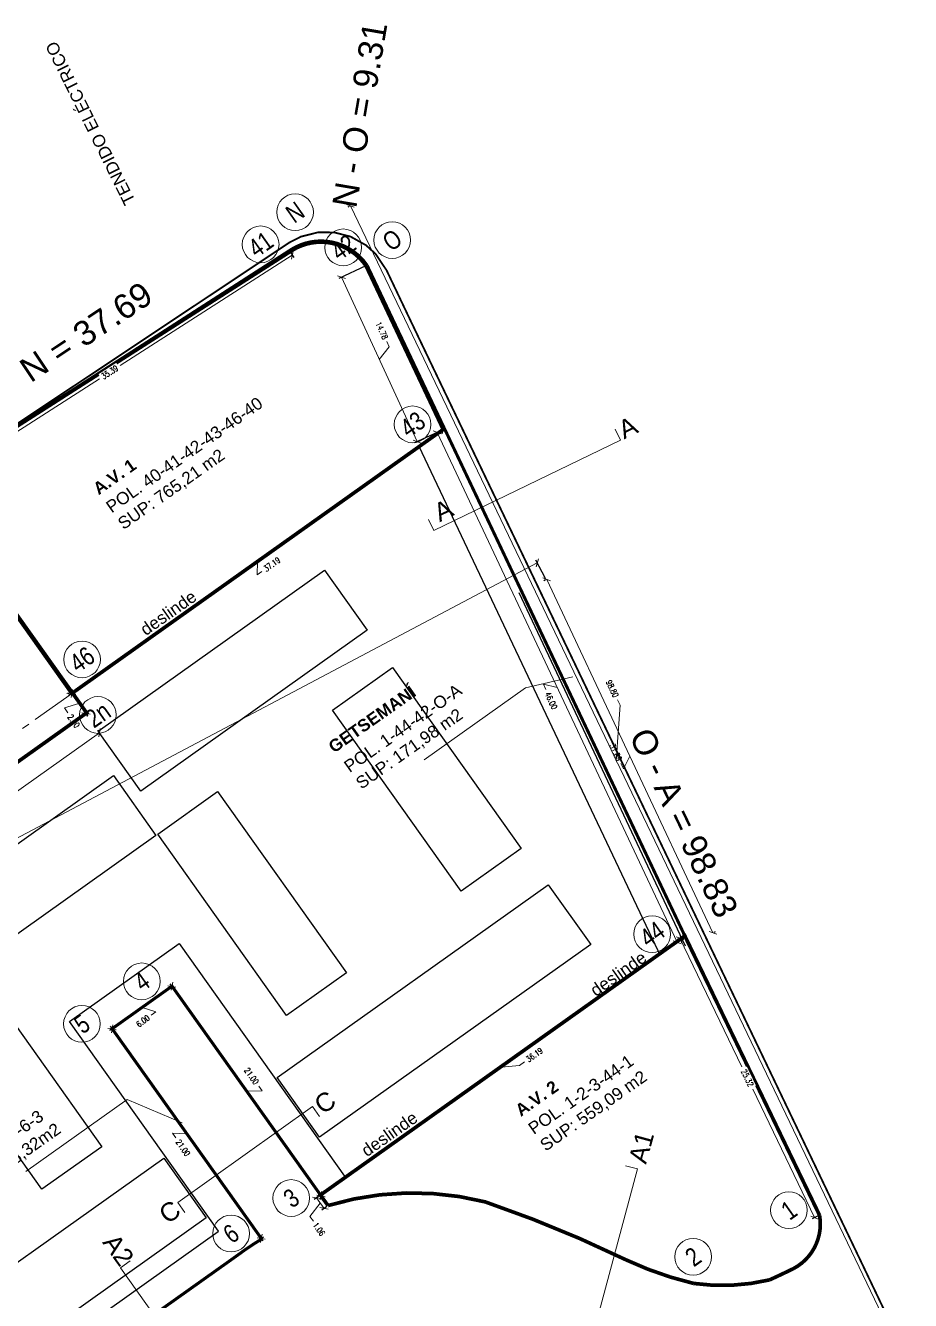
# Model space of a CAD drawing. Header units: metres. Extents: x 12 to 777, y -493 to 333.
# Drawn here: x 402.4 to 474.6, y -67.4 to 36.7 of the extents above; entities that cross this region are included whole.
import ezdxf
from ezdxf.enums import TextEntityAlignment as Align

# ---------------------------------------------------------------- set-up
doc = ezdxf.new("R2010")
doc.units = ezdxf.units.M
doc.header["$LTSCALE"] = 5
doc.header["$MEASUREMENT"] = 0
doc.linetypes.add('CENTER2', pattern=[1.125, 0.75, -0.125, 0.125, -0.125])
doc.linetypes.add('PHANTOM2', pattern=[1.25, 0.625, -0.125, 0.125, -0.125, 0.125, -0.125])
doc.layers.get('0').update_dxf_attribs({"color": 30})
for name, color, linetype, lineweight in [('A-ANNO-DIMS', 3, 'Continuous', 18), ('A-ANNO-TEXT', 3, 'Continuous', 18), ('G-ANNO-SYMB', 3, 'Continuous', 18), ('G-PLAN-OTLN', 7, 'Continuous', 35), ('U-ANNO-PATT', 8, 'Continuous', 18), ('U-ANNO-SYMB', 3, 'Continuous', 18), ('U-PROP-NEW', 1, 'PHANTOM2', 50)]:
    doc.layers.add(name, color=color, linetype=linetype, lineweight=lineweight)
doc.layers.add('U-BLDG', color=7, linetype='Continuous')
doc.layers.add('U-PROP', color=1, linetype='Continuous')
doc.styles.add('E-ARIAL', font='arial.ttf')
doc.styles.add('E-ROMANS', font='romans.shx', dxfattribs={"width": 0.8})
doc.dimstyles.new('E-0200_TICK_24', dxfattribs={"dimscale": 0.001, "dimtxt": 480, "dimasz": 480, "dimexe": 240, "dimexo": 120, "dimgap": 240, "dimtad": 0, "dimzin": 0, "dimdsep": 46, "dimtxsty": 'E-ROMANS', "dimblk": 'OBLIQUE', "dimcen": 240, "dimclrd": 256, "dimclre": 256, "dimclrt": 256, "dimadec": 0, "dimazin": 0, "dimtfac": 1, "dimtmove": 1, "dimatfit": 3, "dimldrblk": 'OPEN90', "dimfxl": 1, "dimtfill": 1, "dimtolj": 1, "dimtzin": 0, "dimlwd": -1, "dimarcsym": 0})

# ---------------------------------------------------------------- blocks, each defined once
blk = doc.blocks.new('_Oblique')
at = {"color": 0, "linetype": 'ByBlock', "lineweight": -2}
blk.add_line((-0.5, -0.5), (0.5, 0.5), dxfattribs=at)
blk = doc.blocks.new('*D308')
at = {"layer": 'A-ANNO-DIMS', "lineweight": -2, "ltscale": 5, "transparency": 16777216}
for p, q in [((414.27, -41.67), (414.2, -41.57)), ((409.39, -45.14), (409.32, -45.04))]:
    blk.add_line(p, q, dxfattribs=at)
at = {"layer": 'A-ANNO-DIMS', "ltscale": 5, "transparency": 16777216}
for p, q in [((409.46, -45.24), (414.34, -41.76)), ((411.9, -43.5), (413.03, -43.86)), ((413.03, -43.86), (412.63, -44.14))]:
    blk.add_line(p, q, dxfattribs=at)
at = {"layer": 'A-ANNO-DIMS', "ltscale": 5, "transparency": 16777216, "xscale": 0.48, "yscale": 0.48, "zscale": 0.48}
for p, rotation in [((414.34, -41.76), 35.42176943664437), ((409.46, -45.24), 215.4217694366444)]:
    blk.add_blockref('_Oblique', p, dxfattribs=dict(at, rotation=rotation))
at = {"layer": 'A-ANNO-DIMS', "ltscale": 5, "transparency": 16777216, "insert": (411.97, -44.61), "char_height": 0.48, "attachment_point": 5, "rotation": 35.4218, "style": 'E-ROMANS', "bg_fill": 3, "box_fill_scale": 1.25, "bg_fill_color": 256, "bg_fill_true_color": 13158600, "bg_fill_transparency": 0}
blk.add_mtext('\\A1;6.00', dxfattribs=at)
blk = doc.blocks.new('_Open90')
at = {"color": 0, "linetype": 'ByBlock', "lineweight": -2}
for p, q in [((0, 0), (-1, 0)), ((-0.5, 0.5), (0, 0)), ((0, 0), (-0.5, -0.5))]:
    blk.add_line(p, q, dxfattribs=at)
blk = doc.blocks.new('*D312')
at = {"layer": 'A-ANNO-DIMS', "transparency": 16777216}
for p, q in [((391.85, -32.86), (408.43, -21.07)), ((399.25, -25.93), (398.86, -26.21)), ((400.14, -26.97), (399.25, -25.93))]:
    blk.add_line(p, q, dxfattribs=at)
at = {"layer": 'A-ANNO-DIMS', "lineweight": -2, "transparency": 16777216}
for p, q in [((408.37, -20.97), (408.3, -20.87)), ((391.92, -32.96), (391.99, -33.06))]:
    blk.add_line(p, q, dxfattribs=at)
at = {"layer": 'A-ANNO-DIMS', "transparency": 16777216, "xscale": 0.48, "yscale": 0.48, "zscale": 0.48}
for p, rotation in [((408.43, -21.07), 35.42176943664437), ((391.85, -32.86), 215.4217694366444)]:
    blk.add_blockref('_Oblique', p, dxfattribs=dict(at, rotation=rotation))
at = {"layer": 'A-ANNO-DIMS', "transparency": 16777216, "insert": (398.04, -26.79), "char_height": 0.48, "attachment_point": 5, "rotation": 35.4218, "style": 'E-ROMANS', "bg_fill": 3, "box_fill_scale": 1.25, "bg_fill_color": 256, "bg_fill_true_color": 13158600, "bg_fill_transparency": 0}
blk.add_mtext('\\A1;20.35', dxfattribs=at)
blk = doc.blocks.new('*D313')
at = {"layer": 'A-ANNO-DIMS', "ltscale": 5, "transparency": 16777216}
for p, q in [((406.16, -17.87), (436.46, 3.68)), ((421.31, -7.09), (421.29, -8.18)), ((421.29, -8.18), (421.68, -7.9))]:
    blk.add_line(p, q, dxfattribs=at)
at = {"layer": 'A-ANNO-DIMS', "lineweight": -2, "ltscale": 5, "transparency": 16777216}
for p, q in [((436.4, 3.78), (436.32, 3.88)), ((405.51, -16.95), (406.3, -18.07))]:
    blk.add_line(p, q, dxfattribs=at)
at = {"layer": 'A-ANNO-DIMS', "ltscale": 5, "transparency": 16777216, "xscale": 0.48, "yscale": 0.48, "zscale": 0.48}
for p, rotation in [((436.46, 3.68), 35.42176943664437), ((406.16, -17.87), 215.4217694366444)]:
    blk.add_blockref('_Oblique', p, dxfattribs=dict(at, rotation=rotation))
at = {"layer": 'A-ANNO-DIMS', "ltscale": 5, "transparency": 16777216, "insert": (422.5, -7.32), "char_height": 0.48, "attachment_point": 5, "rotation": 35.4218, "style": 'E-ROMANS', "bg_fill": 3, "box_fill_scale": 1.25, "bg_fill_color": 256, "bg_fill_true_color": 13158600, "bg_fill_transparency": 0}
blk.add_mtext('\\A1;37.19', dxfattribs=at)
blk = doc.blocks.new('*D328')
at = {"layer": 'A-ANNO-DIMS', "lineweight": -2, "transparency": 16777216}
for p, q in [((409.35, -45.32), (409.25, -45.39)), ((421.71, -62.3), (421.81, -62.23))]:
    blk.add_line(p, q, dxfattribs=at)
at = {"layer": 'A-ANNO-DIMS', "transparency": 16777216}
for p, q in [((409.45, -45.26), (421.62, -62.36)), ((415.53, -53.81), (414.37, -53.75)), ((414.37, -53.75), (414.65, -54.14))]:
    blk.add_line(p, q, dxfattribs=at)
at = {"layer": 'A-ANNO-DIMS', "transparency": 16777216, "xscale": 0.48, "yscale": 0.48, "zscale": 0.48}
for p, rotation in [((409.45, -45.26), 125.4251015630024), ((421.62, -62.36), 305.4251015630024)]:
    blk.add_blockref('_Oblique', p, dxfattribs=dict(at, rotation=rotation))
at = {"layer": 'A-ANNO-DIMS', "transparency": 16777216, "insert": (415.24, -54.96), "char_height": 0.48, "attachment_point": 5, "rotation": 305.4251, "style": 'E-ROMANS', "bg_fill": 3, "box_fill_scale": 1.25, "bg_fill_color": 256, "bg_fill_true_color": 13158600, "bg_fill_transparency": 0}
blk.add_mtext('\\A1;21.00', dxfattribs=at)
blk = doc.blocks.new('*D330')
at = {"layer": 'A-ANNO-DIMS', "lineweight": -2, "transparency": 16777216}
for p, q in [((414.24, -41.85), (414.14, -41.92)), ((426.6, -58.82), (426.7, -58.75))]:
    blk.add_line(p, q, dxfattribs=at)
at = {"layer": 'A-ANNO-DIMS', "transparency": 16777216}
for p, q in [((414.33, -41.78), (426.5, -58.89)), ((421.69, -50.31), (421.42, -49.92)), ((420.42, -50.34), (421.69, -50.31))]:
    blk.add_line(p, q, dxfattribs=at)
at = {"layer": 'A-ANNO-DIMS', "transparency": 16777216, "xscale": 0.48, "yscale": 0.48, "zscale": 0.48}
for p, rotation in [((414.33, -41.78), 125.4251015630024), ((426.5, -58.89), 305.4251015630024)]:
    blk.add_blockref('_Oblique', p, dxfattribs=dict(at, rotation=rotation))
at = {"layer": 'A-ANNO-DIMS', "transparency": 16777216, "insert": (420.83, -49.1), "char_height": 0.48, "attachment_point": 5, "rotation": 305.4251, "style": 'E-ROMANS', "bg_fill": 3, "box_fill_scale": 1.25, "bg_fill_color": 256, "bg_fill_true_color": 13158600, "bg_fill_transparency": 0}
blk.add_mtext('\\A1;21.00', dxfattribs=at)
blk = doc.blocks.new('*D331')
at = {"layer": 'A-ANNO-DIMS', "transparency": 16777216}
for p, q in [((406.74, -18.68), (405.56, -19.05)), ((406.16, -17.87), (407.32, -19.5)), ((405.56, -19.05), (405.84, -19.44))]:
    blk.add_line(p, q, dxfattribs=at)
at = {"layer": 'A-ANNO-DIMS', "lineweight": -2, "transparency": 16777216}
for p, q in [((406.11, -17.91), (405.96, -18.01)), ((407.22, -19.57), (407.12, -19.64))]:
    blk.add_line(p, q, dxfattribs=at)
at = {"layer": 'A-ANNO-DIMS', "transparency": 16777216, "xscale": 0.48, "yscale": 0.48, "zscale": 0.48, "rotation": 125.4251015630024}
blk.add_blockref('_Oblique', (406.16, -17.87), dxfattribs=at)
at = {"layer": 'A-ANNO-DIMS', "transparency": 16777216, "insert": (406.32, -20.12), "char_height": 0.48, "attachment_point": 5, "rotation": 305.4251, "style": 'E-ROMANS', "bg_fill": 3, "box_fill_scale": 1.25, "bg_fill_color": 256, "bg_fill_true_color": 13158600, "bg_fill_transparency": 0}
blk.add_mtext('\\A1;2.00', dxfattribs=at)
at = {"layer": 'A-ANNO-DIMS', "transparency": 16777216, "xscale": 0.48, "yscale": 0.48, "zscale": 0.48, "rotation": 305.4251015630024}
blk.add_blockref('_Oblique', (407.32, -19.5), dxfattribs=at)
blk = doc.blocks.new('*D341')
at = {"layer": 'A-ANNO-DIMS', "lineweight": -2, "transparency": 16777216}
for p, q in [((430.16, 17.04), (427.95, 16.02)), ((436.34, 3.61), (434.13, 2.6))]:
    blk.add_line(p, q, dxfattribs=at)
at = {"layer": 'A-ANNO-DIMS', "transparency": 16777216}
for p, q in [((428.17, 16.12), (434.35, 2.7)), ((431.26, 9.41), (432.07, 10.43)), ((432.07, 10.43), (431.87, 10.87))]:
    blk.add_line(p, q, dxfattribs=at)
at = {"layer": 'A-ANNO-DIMS', "transparency": 16777216, "xscale": 0.48, "yscale": 0.48, "zscale": 0.48}
for p, rotation in [((428.17, 16.12), 114.7313860613229), ((434.35, 2.7), 294.7313860613229)]:
    blk.add_blockref('_Oblique', p, dxfattribs=dict(at, rotation=rotation))
at = {"layer": 'A-ANNO-DIMS', "transparency": 16777216, "insert": (431.46, 11.76), "char_height": 0.48, "attachment_point": 5, "rotation": 294.7314, "style": 'E-ROMANS', "bg_fill": 3, "box_fill_scale": 1.25, "bg_fill_color": 256, "bg_fill_true_color": 13158600, "bg_fill_transparency": 0}
blk.add_mtext('\\A1;14.78', dxfattribs=at)
blk = doc.blocks.new('*D342')
at = {"layer": 'A-ANNO-DIMS', "lineweight": -2, "transparency": 16777216}
for p, q in [((444.81, -8.6), (444.7, -8.66)), ((458.6, -37.36), (458.71, -37.31))]:
    blk.add_line(p, q, dxfattribs=at)
at = {"layer": 'A-ANNO-DIMS', "transparency": 16777216}
for p, q in [((444.92, -8.55), (458.49, -37.41)), ((451.18, -24.02), (450.98, -23.59)), ((451.7, -22.98), (451.18, -24.02))]:
    blk.add_line(p, q, dxfattribs=at)
at = {"layer": 'A-ANNO-DIMS', "transparency": 16777216, "xscale": 0.48, "yscale": 0.48, "zscale": 0.48}
for p, rotation in [((444.92, -8.55), 115.1846288804742), ((458.49, -37.41), 295.1846288804742)]:
    blk.add_blockref('_Oblique', p, dxfattribs=dict(at, rotation=rotation))
at = {"layer": 'A-ANNO-DIMS', "transparency": 16777216, "insert": (450.56, -22.68), "char_height": 0.48, "attachment_point": 5, "rotation": 295.1846, "style": 'E-ROMANS', "bg_fill": 3, "box_fill_scale": 1.25, "bg_fill_color": 256, "bg_fill_true_color": 13158600, "bg_fill_transparency": 0}
blk.add_mtext('\\A1;31.89', dxfattribs=at)
blk = doc.blocks.new('*D349')
at = {"layer": 'A-ANNO-DIMS', "lineweight": -2, "transparency": 16777216}
for p, q in [((409.52, -45.33), (421.76, -62.54)), ((395.2, -81.28), (395.27, -81.38))]:
    blk.add_line(p, q, dxfattribs=at)
at = {"layer": 'A-ANNO-DIMS', "transparency": 16777216}
for p, q in [((395.13, -81.19), (421.63, -62.35)), ((408.38, -71.77), (408.83, -70.21)), ((408.83, -70.21), (409.22, -69.93))]:
    blk.add_line(p, q, dxfattribs=at)
at = {"layer": 'A-ANNO-DIMS', "transparency": 16777216, "xscale": 0.48, "yscale": 0.48, "zscale": 0.48}
for p, rotation in [((421.63, -62.35), 35.42510156300243), ((395.13, -81.19), 215.4251015630024)]:
    blk.add_blockref('_Oblique', p, dxfattribs=dict(at, rotation=rotation))
at = {"layer": 'A-ANNO-DIMS', "transparency": 16777216, "insert": (409.99, -69.38), "char_height": 0.48, "attachment_point": 5, "rotation": 35.4251, "style": 'E-ROMANS', "bg_fill": 3, "box_fill_scale": 1.25, "bg_fill_color": 256, "bg_fill_true_color": 13158600, "bg_fill_transparency": 0}
blk.add_mtext('\\A1;32.51', dxfattribs=at)
blk = doc.blocks.new('*D350')
at = {"layer": 'A-ANNO-DIMS', "transparency": 16777216}
for p, q in [((426.49, -58.87), (455.98, -37.89)), ((441.23, -48.38), (442.71, -48.23)), ((442.71, -48.23), (443.1, -47.95))]:
    blk.add_line(p, q, dxfattribs=at)
at = {"layer": 'A-ANNO-DIMS', "lineweight": -2, "transparency": 16777216}
for p, q in [((455.96, -37.87), (455.84, -37.7)), ((427.02, -59.62), (426.35, -58.67))]:
    blk.add_line(p, q, dxfattribs=at)
at = {"layer": 'A-ANNO-DIMS', "transparency": 16777216, "xscale": 0.48, "yscale": 0.48, "zscale": 0.48}
for p, rotation in [((455.98, -37.89), 35.42510156300243), ((426.49, -58.87), 215.4251015630024)]:
    blk.add_blockref('_Oblique', p, dxfattribs=dict(at, rotation=rotation))
at = {"layer": 'A-ANNO-DIMS', "transparency": 16777216, "insert": (443.92, -47.37), "char_height": 0.48, "attachment_point": 5, "rotation": 35.4251, "style": 'E-ROMANS', "bg_fill": 3, "box_fill_scale": 1.25, "bg_fill_color": 256, "bg_fill_true_color": 13158600, "bg_fill_transparency": 0}
blk.add_mtext('\\A1;36.19', dxfattribs=at)
blk = doc.blocks.new('*D362')
at = {"layer": 'A-ANNO-DIMS', "lineweight": -2, "transparency": 16777216}
for p, q in [((428.79, 21.9), (428.68, 21.84)), ((472.18, -68.67), (472.07, -68.73))]:
    blk.add_line(p, q, dxfattribs=at)
at = {"layer": 'A-ANNO-DIMS', "transparency": 16777216}
for p, q in [((472.29, -68.62), (428.9, 21.95)), ((450.92, -18.83), (450.71, -18.39)), ((450.59, -23.34), (450.92, -18.83))]:
    blk.add_line(p, q, dxfattribs=at)
at = {"layer": 'A-ANNO-DIMS', "transparency": 16777216, "xscale": 0.48, "yscale": 0.48, "zscale": 0.48}
for p, rotation in [((428.9, 21.95), 115.5980185461055), ((472.29, -68.62), 295.5980185461054)]:
    blk.add_blockref('_Oblique', p, dxfattribs=dict(at, rotation=rotation))
at = {"layer": 'A-ANNO-DIMS', "transparency": 16777216, "insert": (450.27, -17.48), "char_height": 0.48, "attachment_point": 5, "rotation": 295.598, "style": 'E-ROMANS', "bg_fill": 3, "box_fill_scale": 1.25, "bg_fill_color": 256, "bg_fill_true_color": 13158600, "bg_fill_transparency": 0}
blk.add_mtext('\\A1;98.80', dxfattribs=at)
blk = doc.blocks.new('*D364')
at = {"layer": 'A-ANNO-DIMS', "transparency": 16777216}
blk.add_line((273.88, -97.37), (444.15, -7.2), dxfattribs=at)
at = {"layer": 'A-ANNO-DIMS', "lineweight": -2, "transparency": 16777216}
for p, q in [((444.82, -8.47), (444.04, -6.99)), ((274.55, -98.64), (273.77, -97.16))]:
    blk.add_line(p, q, dxfattribs=at)
at = {"layer": 'A-ANNO-DIMS', "transparency": 16777216, "xscale": 0.48, "yscale": 0.48, "zscale": 0.48}
for p, rotation in [((444.15, -7.2), 27.90453523370848), ((273.88, -97.37), 207.9045352337085)]:
    blk.add_blockref('_Oblique', p, dxfattribs=dict(at, rotation=rotation))
at = {"layer": 'A-ANNO-DIMS', "transparency": 16777216, "insert": (359.06, -52.9), "char_height": 0.48, "attachment_point": 5, "rotation": 27.9045, "style": 'E-ROMANS', "bg_fill": 3, "box_fill_scale": 1.25, "bg_fill_color": 256, "bg_fill_true_color": 13158600, "bg_fill_transparency": 0}
blk.add_mtext('\\A1;192.67', dxfattribs=at)
blk = doc.blocks.new('*D370')
at = {"layer": 'A-ANNO-DIMS', "lineweight": -2, "transparency": 16777216}
for p, q in [((394.06, -0.94), (393.82, -1.11)), ((406.12, -17.9), (405.89, -18.07))]:
    blk.add_line(p, q, dxfattribs=at)
at = {"layer": 'A-ANNO-DIMS', "transparency": 16777216}
for p, q in [((394.02, -0.97), (406.08, -17.93)), ((400.05, -9.45), (401.52, -9.19)), ((401.52, -9.19), (401.24, -8.8))]:
    blk.add_line(p, q, dxfattribs=at)
at = {"layer": 'A-ANNO-DIMS', "transparency": 16777216, "xscale": 0.48, "yscale": 0.48, "zscale": 0.48}
for p, rotation in [((394.02, -0.97), 125.4251015630024), ((406.08, -17.93), 305.4251015630024)]:
    blk.add_blockref('_Oblique', p, dxfattribs=dict(at, rotation=rotation))
at = {"layer": 'A-ANNO-DIMS', "transparency": 16777216, "insert": (400.69, -8.02), "char_height": 0.48, "attachment_point": 5, "rotation": 305.4251, "style": 'E-ROMANS', "bg_fill": 3, "box_fill_scale": 1.25, "bg_fill_color": 256, "bg_fill_true_color": 13158600, "bg_fill_transparency": 0}
blk.add_mtext('\\A1;20.81', dxfattribs=at)
blk = doc.blocks.new('*D371')
at = {"layer": 'A-ANNO-DIMS', "lineweight": -2, "transparency": 16777216}
for p, q in [((436.34, 3.61), (435.77, 3.34)), ((455.92, -38.02), (455.35, -38.28))]:
    blk.add_line(p, q, dxfattribs=at)
at = {"layer": 'A-ANNO-DIMS', "transparency": 16777216}
for p, q in [((435.98, 3.45), (455.57, -38.18)), ((445.78, -17.37), (444.65, -17.1)), ((444.65, -17.1), (444.85, -17.54))]:
    blk.add_line(p, q, dxfattribs=at)
at = {"layer": 'A-ANNO-DIMS', "transparency": 16777216, "xscale": 0.48, "yscale": 0.48, "zscale": 0.48}
for p, rotation in [((435.98, 3.45), 115.1914943603321), ((455.57, -38.18), 295.1914943603321)]:
    blk.add_blockref('_Oblique', p, dxfattribs=dict(at, rotation=rotation))
at = {"layer": 'A-ANNO-DIMS', "transparency": 16777216, "insert": (445.28, -18.45), "char_height": 0.48, "attachment_point": 5, "rotation": 295.1915, "style": 'E-ROMANS', "bg_fill": 3, "box_fill_scale": 1.25, "bg_fill_color": 256, "bg_fill_true_color": 13158600, "bg_fill_transparency": 0}
blk.add_mtext('\\A1;46.00', dxfattribs=at)
blk = doc.blocks.new('*D390')
at = {"layer": 'A-ANNO-DIMS', "transparency": 16777216}
for p, q in [((424.16, 17.92), (410.11, 8.9)), ((394.37, -1.19), (408.42, 7.82))]:
    blk.add_line(p, q, dxfattribs=at)
at = {"layer": 'A-ANNO-DIMS', "lineweight": -2, "transparency": 16777216}
for p, q in [((424.04, 18.1), (424.29, 17.72)), ((394.26, -1.01), (394.5, -1.4))]:
    blk.add_line(p, q, dxfattribs=at)
at = {"layer": 'A-ANNO-DIMS', "transparency": 16777216, "xscale": 0.48, "yscale": 0.48, "zscale": 0.48}
for p, rotation in [((424.16, 17.92), 32.69125695678723), ((394.37, -1.19), 212.6912569567872)]:
    blk.add_blockref('_Oblique', p, dxfattribs=dict(at, rotation=rotation))
at = {"layer": 'A-ANNO-DIMS', "transparency": 16777216, "insert": (409.26, 8.36), "char_height": 0.48, "attachment_point": 5, "rotation": 32.6913, "style": 'E-ROMANS', "bg_fill": 3, "box_fill_scale": 1.25, "bg_fill_color": 256, "bg_fill_true_color": 13158600, "bg_fill_transparency": 0}
blk.add_mtext('\\A1;35.39', dxfattribs=at)
blk = doc.blocks.new('*D551')
at = {"layer": 'A-ANNO-DIMS', "lineweight": -2, "transparency": 16777216}
for p, q in [((456.09, -37.71), (455.58, -37.96)), ((467.08, -60.52), (466.58, -60.76))]:
    blk.add_line(p, q, dxfattribs=at)
at = {"layer": 'A-ANNO-DIMS', "transparency": 16777216}
for p, q in [((455.8, -37.85), (460.86, -48.35)), ((466.79, -60.66), (461.74, -50.16))]:
    blk.add_line(p, q, dxfattribs=at)
at = {"layer": 'A-ANNO-DIMS', "transparency": 16777216, "xscale": 0.48, "yscale": 0.48, "zscale": 0.48}
for p, rotation in [((455.8, -37.85), 115.7381400640931), ((466.79, -60.66), 295.738140064093)]:
    blk.add_blockref('_Oblique', p, dxfattribs=dict(at, rotation=rotation))
at = {"layer": 'A-ANNO-DIMS', "transparency": 16777216, "insert": (461.3, -49.26), "char_height": 0.48, "attachment_point": 5, "rotation": 295.7381, "style": 'E-ROMANS', "bg_fill": 3, "box_fill_scale": 1.25, "bg_fill_color": 256, "bg_fill_true_color": 13158600, "bg_fill_transparency": 0}
blk.add_mtext('\\A1;25.32', dxfattribs=at)
blk = doc.blocks.new('*D558')
at = {"layer": 'A-ANNO-DIMS', "lineweight": -2}
for p, q in [((426.36, -58.88), (425.94, -59.18)), ((426.98, -59.74), (426.56, -60.04))]:
    blk.add_line(p, q, dxfattribs=at)
at = {"layer": 'A-ANNO-DIMS'}
for p, q in [((426.14, -59.04), (426.75, -59.9)), ((426.44, -59.47), (425.6, -60.56)), ((425.6, -60.56), (425.88, -60.95))]:
    blk.add_line(p, q, dxfattribs=at)
at = {"layer": 'A-ANNO-DIMS', "xscale": 0.48, "yscale": 0.48, "zscale": 0.48}
for p, rotation in [((426.14, -59.04), 125.4070959424892), ((426.75, -59.9), 305.4070959424892)]:
    blk.add_blockref('_Oblique', p, dxfattribs=dict(at, rotation=rotation))
at = {"layer": 'A-ANNO-DIMS', "insert": (426.34, -61.6), "char_height": 0.48, "attachment_point": 5, "rotation": 305.4071, "style": 'E-ROMANS', "bg_fill": 3, "box_fill_scale": 1.25, "bg_fill_color": 256, "bg_fill_true_color": 13158600, "bg_fill_transparency": 0}
blk.add_mtext('\\A1;1.06', dxfattribs=at)

msp = doc.modelspace()

# ---------------------------------------------------------------- linework, layer by layer
at = {"layer": 'G-ANNO-SYMB'}
for centre in [(424.384, 21.423), (421.575, 18.802)]:
    msp.add_circle(centre, 1.5, dxfattribs=at)
at = {"layer": 'U-ANNO-SYMB', "color": 3}
msp.add_lwpolyline([(434.908, -23.278), (443.186, -17.393), (447.065, -16.5)], dxfattribs=at)

# ---------------------------------------------------------------- texts
at = {"layer": 'A-ANNO-TEXT', "style": 'E-ARIAL', "width": 0.8}
for s, p in [('N', (424.384, 21.423)), ('41', (421.575, 18.802))]:
    msp.add_text(s, height=1.5, rotation=35.16161, dxfattribs=at).set_placement(p, align=Align.MIDDLE_CENTER)
at = {"layer": 'A-ANNO-TEXT', "style": 'E-ARIAL'}
for s, insert, char_height, attachment_point, rotation in [('TENDIDO ELÉCTRICO', (410.49, 21.891), 1, 1, 116.38418), ('POL. 40-41-42-43-46-40\\PSUP: 765,21 m2', (408.836, -2.356), 1, 1, 35.16161), ('A', (451.241, 2.87), 1.5, 7, 26.17504), ('{\\fArial|b1|i0|c0|p34;A.V. 1}', (407.779, -0.876), 1, 1, 35.16161), ('{\\fArial|b1|i0|c0|p34;GETSEMANÍ}', (426.986, -21.955), 1, 1, 35.16161)]:
    msp.add_mtext(s, dxfattribs=dict(at, insert=insert, char_height=char_height, attachment_point=attachment_point, rotation=rotation))
at = {"layer": 'A-ANNO-TEXT', "insert": (397.688, 6.458), "char_height": 2, "width": 21.62645, "attachment_point": 1, "rotation": 33.60318, "style": 'E-ARIAL'}
msp.add_mtext('{\\fArial|b0|i0|c0|p34;M - N = 37.69}', dxfattribs=at)

# ---------------------------------------------------------------- dimensions: what is measured, and where the dimension line sits
at = {"layer": 'A-ANNO-DIMS', "color": 3}
dim = msp.add_linear_dim(base=(408.435, -21.069), p1=(391.85, -32.86), p2=(408.435, -21.069), angle=35.42177, dimstyle='E-0200_TICK_24', dxfattribs=at)
dim.commit()
dim.dimension.update_dxf_attribs({"geometry": '*D312', "text_midpoint": (398.665, -26.344), "dimtype": 160})
at = {"layer": 'A-ANNO-DIMS', "ltscale": 5}
dim = msp.add_linear_dim(base=(414.343, -41.765), p1=(409.458, -45.24), p2=(414.344, -41.766), angle=35.42177, dimstyle='E-0200_TICK_24', dxfattribs=at)
dim.commit()
dim.dimension.update_dxf_attribs({"geometry": '*D308', "text_midpoint": (412.439, -44.276), "dimtype": 160})

# ---------------------------------------------------------------- next in the draw order: dimensions: what is measured, and where the dimension line sits
dim = msp.add_linear_dim(base=(436.464, 3.683), p1=(405.436, -16.851), p2=(436.468, 3.677), angle=35.42177, dimstyle='E-0200_TICK_24', dxfattribs=at)
dim.commit()
dim.dimension.update_dxf_attribs({"geometry": '*D313', "text_midpoint": (421.879, -7.759), "dimtype": 160})
at = {"layer": 'A-ANNO-DIMS', "color": 3}
for base, p1, p2, angle, picture, middle in [((458.488, -37.411), (444.918, -8.553), (458.488, -37.411), 115.18463, '*D342', (450.879, -23.37)), ((421.617, -62.365), (409.451, -45.253), (421.617, -62.365), 125.4251, '*D328', (414.79, -54.338))]:
    dim = msp.add_linear_dim(base=base, p1=p1, p2=p2, angle=angle, dimstyle='E-0200_TICK_24', dxfattribs=at)
    dim.commit()
    dim.dimension.update_dxf_attribs({"geometry": picture, "text_midpoint": middle, "dimtype": 160})

# ---------------------------------------------------------------- next in the draw order: texts
at = {"layer": 'A-ANNO-TEXT', "insert": (436.186, -3.895), "char_height": 1.5, "attachment_point": 7, "rotation": 26.17504, "style": 'E-ARIAL'}
msp.add_mtext('A', dxfattribs=at)
at = {"layer": 'A-ANNO-TEXT', "color": 1, "insert": (428.261, -23.546), "char_height": 1, "attachment_point": 1, "rotation": 35.16161, "style": 'E-ARIAL'}
msp.add_mtext('{\\C3;POL. 1-44-42-O-A}\\P{\\C3;SUP: 171,98 m2}', dxfattribs=at)

# ---------------------------------------------------------------- next in the draw order: dimensions: what is measured, and where the dimension line sits
at = {"layer": 'A-ANNO-DIMS', "color": 3}
for base, p1, p2, angle, picture, middle, dimtype in [((434.353, 2.698), (430.266, 17.087), (436.449, 3.664), 294.73139, '*D341', (431.77, 11.089), 161), ((407.318, -19.499), (406.208, -17.837), (407.318, -19.499), 125.4251, '*D331', (405.982, -19.638), 160), ((426.503, -58.89), (414.337, -41.779), (426.503, -58.891), 125.4251, '*D330', (421.276, -49.726), 160)]:
    dim = msp.add_linear_dim(base=base, p1=p1, p2=p2, angle=angle, dimstyle='E-0200_TICK_24', dxfattribs=at)
    dim.commit()
    dim.dimension.update_dxf_attribs({"geometry": picture, "text_midpoint": middle, "dimtype": dimtype})

# ---------------------------------------------------------------- next in the draw order: linework, layer by layer
at = {"layer": 'U-ANNO-SYMB', "ltscale": 5}
msp.add_lwpolyline([(435.262, -3.666), (435.697, -4.566), (450.95, 2.818), (450.514, 3.718)], dxfattribs=at)

# ---------------------------------------------------------------- next in the draw order: dimensions: what is measured, and where the dimension line sits
at = {"layer": 'A-ANNO-DIMS', "color": 3}
for base, p1, p2, picture, middle in [((455.979, -37.893), (427.093, -59.722), (456.03, -37.964), '*D350', (443.3, -47.813)), ((421.625, -62.345), (395.13, -81.183), (409.451, -45.23), '*D349', (409.413, -69.791))]:
    dim = msp.add_linear_dim(base=base, p1=p1, p2=p2, angle=35.4251, dimstyle='E-0200_TICK_24', dxfattribs=at)
    dim.commit()
    dim.dimension.update_dxf_attribs({"geometry": picture, "text_midpoint": middle, "dimtype": 160})

# ---------------------------------------------------------------- next in the draw order: linework, layer by layer
at = {"layer": 'U-ANNO-SYMB', "color": 3}
msp.add_lwpolyline([(402.413, -56.898), (410.691, -51.012), (415.182, -52.906)], dxfattribs=at)
at = {"layer": 'U-ANNO-SYMB', "ltscale": 5}
for points in [[(415.385, -60.228), (414.806, -59.413), (425.806, -51.587), (426.386, -52.402)], [(410.939, -64.182), (410.124, -64.762), (421.811, -81.189), (422.625, -80.609)]]:
    msp.add_lwpolyline(points, dxfattribs=at)

# ---------------------------------------------------------------- next in the draw order: texts
at = {"layer": 'A-ANNO-TEXT', "style": 'E-ARIAL'}
for s, insert, char_height, attachment_point, rotation in [('POL. 1-2-3-44-1\\PSUP: 559,09 m2', (443.294, -53.103), 1, 1, 35.16161), ('{\\fArial|b1|i0|c0|p34;A.V. 2}', (442.237, -51.623), 1, 1, 35.16161), ('C', (426.664, -52.302), 1.5, 7, 35.77411), ('POL. 3-4-5-6-3\\PSUP: 128,32m2', (395.766, -57.166), 1, 1, 35.16161), ('C', (413.988, -61.252), 1.5, 7, 35.77411), ('A2', (408.618, -62.688), 1.5, 7, 305.77411)]:
    msp.add_mtext(s, dxfattribs=dict(at, insert=insert, char_height=char_height, attachment_point=attachment_point, rotation=rotation))

# ---------------------------------------------------------------- next in the draw order: dimensions: what is measured, and where the dimension line sits
at = {"layer": 'A-ANNO-DIMS', "color": 3}
dim = msp.add_linear_dim(base=(428.898, 21.949, 158994.808), p1=(472.292, -68.622), p2=(428.901, 21.95, 158913.308), angle=115.59802, text='98.80', dimstyle='E-0200_TICK_24', dxfattribs=at)
dim.commit()
dim.dimension.update_dxf_attribs({"geometry": '*D362', "text_midpoint": (450.606, -18.176, 158994.808), "dimtype": 161})

# ---------------------------------------------------------------- next in the draw order: linework, layer by layer
at = {"layer": 'G-ANNO-SYMB'}
for centre in [(428.315, 18.555), (432.316, 19.153), (464.693, -60.052), (456.872, -63.851)]:
    msp.add_circle(centre, 1.5, dxfattribs=at)
at = {"layer": 'U-ANNO-SYMB', "ltscale": 5}
msp.add_lwpolyline([(451.363, -56.422), (452.329, -56.68), (447.116, -76.155), (446.15, -75.896)], dxfattribs=at)

# ---------------------------------------------------------------- next in the draw order: texts
at = {"layer": 'A-ANNO-TEXT', "style": 'E-ARIAL', "width": 0.8}
for s, p in [('O', (432.316, 19.153)), ('42', (428.315, 18.555)), ('43', (433.978, 4.106)), ('1', (464.693, -60.052)), ('2', (456.872, -63.851))]:
    msp.add_text(s, height=1.5, rotation=35.16161, dxfattribs=at).set_placement(p, align=Align.MIDDLE_CENTER)
at = {"layer": 'A-ANNO-TEXT', "insert": (427.398, 22.023), "char_height": 2, "width": 21.62645, "attachment_point": 1, "rotation": 80.36893, "style": 'E-ARIAL'}
msp.add_mtext('{\\fArial|b0|i0|c0|p34;N - O = 9.31}', dxfattribs=at)
at = {"layer": 'A-ANNO-TEXT', "style": 'E-ARIAL'}
for s, insert, char_height, attachment_point, rotation in [('deslinde', (452.604, -38.836), 1, 3, 35.16161), ('A1', (451.58, -55.952), 1.5, 1, 74.66869)]:
    msp.add_mtext(s, dxfattribs=dict(at, insert=insert, char_height=char_height, attachment_point=attachment_point, rotation=rotation))

# ---------------------------------------------------------------- next in the draw order: dimensions: what is measured, and where the dimension line sits
at = {"layer": 'A-ANNO-DIMS', "color": 3}
dim = msp.add_linear_dim(base=(444.15, -7.204), p1=(274.605, -98.742), p2=(444.874, -8.572), angle=27.90454, dimstyle='E-0200_TICK_24', dxfattribs=at)
dim.commit()
dim.dimension.update_dxf_attribs({"geometry": '*D364', "text_midpoint": (359.058, -52.897), "dimtype": 161})

# ---------------------------------------------------------------- next in the draw order: linework, layer by layer
at = {"layer": 'G-ANNO-SYMB'}
for centre in [(411.877, -41.368), (406.99, -44.842), (424.075, -59.058), (419.161, -61.96)]:
    msp.add_circle(centre, 1.5, dxfattribs=at)
at = {"layer": 'U-BLDG', "ltscale": 1.5}
msp.add_line((442.655, -9.617), (456.226, -38.475), dxfattribs=at)
at = {"layer": 'U-BLDG'}
for points in [[(408.322, -20.938), (426.779, -7.81), (430.256, -12.7), (411.798, -25.828)], [(427.438, -19.215), (432.328, -15.738), (442.844, -30.529), (437.954, -34.006)], [(394.762, -35.084), (409.553, -24.568), (413.03, -29.458), (398.239, -39.974)], [(413.175, -29.356), (418.065, -25.879), (428.581, -40.67), (423.691, -44.147)], [(422.91, -49.216), (445.038, -33.483), (448.511, -38.368), (426.383, -54.101)], [(393.208, -43.554), (398.098, -40.077), (408.614, -54.868), (403.724, -58.345)], [(391.533, -71.526), (413.661, -55.793), (417.134, -60.678), (395.006, -76.411)]]:
    msp.add_lwpolyline(points, close=True, dxfattribs=at)
at = {"layer": 'U-BLDG', "ltscale": 0.4, "flags": 128}
msp.add_lwpolyline([(395.723, -77.702), (418.113, -61.783, -0.0003036), (418.139, -61.763), (405.969, -44.646), (414.93, -38.275), (428.567, -57.458, -0.4721439), (428.567, -57.458)], format="xyb", dxfattribs=at)

# ---------------------------------------------------------------- next in the draw order: texts
at = {"layer": 'A-ANNO-TEXT', "style": 'E-ARIAL', "width": 0.8}
for s, p in [('2n', (408.298, -19.6)), ('4', (411.877, -41.368)), ('5', (406.99, -44.842)), ('3', (424.075, -59.058)), ('6', (419.161, -61.96))]:
    msp.add_text(s, height=1.5, rotation=35.16161, dxfattribs=at).set_placement(p, align=Align.MIDDLE_CENTER)
at = {"layer": 'A-ANNO-TEXT', "char_height": 1, "attachment_point": 3, "rotation": 35.16161, "style": 'E-ARIAL'}
for insert in [(415.877, -9.375), (433.92, -51.919)]:
    msp.add_mtext('deslinde', dxfattribs=dict(at, insert=insert))

# ---------------------------------------------------------------- next in the draw order: dimensions: what is measured, and where the dimension line sits
at = {"layer": 'A-ANNO-DIMS', "color": 3}
dim = msp.add_linear_dim(base=(406.081, -17.928), p1=(394.162, -0.87), p2=(406.22, -17.829), angle=125.4251, dimstyle='E-0200_TICK_24', dxfattribs=at)
dim.commit()
dim.dimension.update_dxf_attribs({"geometry": '*D370', "text_midpoint": (401.102, -8.601), "dimtype": 160})

# ---------------------------------------------------------------- next in the draw order: linework, layer by layer
at = {"layer": 'G-ANNO-SYMB'}
for centre in [(406.999, -15.083), (408.297, -19.62)]:
    msp.add_circle(centre, 1.5, dxfattribs=at)
at = {"layer": 'U-ANNO-PATT', "linetype": 'CENTER2'}
msp.add_line((406.22, -17.829), (389.576, -29.663), dxfattribs=at)
at = {"layer": 'U-PROP-NEW', "ltscale": 1.2, "const_width": 0.3}
msp.add_lwpolyline([(392.534, -1.909), (390.529, 1.251), (390.529, 1.251), (390.529, 1.251), (373.71, -7.34), (390.732, -31.287), (390.732, -31.287), (390.732, -31.287), (407.374, -19.451), (394.171, -0.882)], close=True, dxfattribs=at)

# ---------------------------------------------------------------- next in the draw order: texts
at = {"layer": 'A-ANNO-TEXT', "style": 'E-ARIAL', "width": 0.8}
msp.add_text('46', height=1.5, rotation=35.16161, dxfattribs=at).set_placement((406.999, -15.083), align=Align.MIDDLE_CENTER)

# ---------------------------------------------------------------- next in the draw order: dimensions: what is measured, and where the dimension line sits
at = {"layer": 'A-ANNO-DIMS', "color": 3}
dim = msp.add_linear_dim(base=(455.566, -38.183), p1=(436.449, 3.664), p2=(456.03, -37.964), angle=295.19149, dimstyle='E-0200_TICK_24', dxfattribs=at)
dim.commit()
dim.dimension.update_dxf_attribs({"geometry": '*D371', "text_midpoint": (444.952, -17.756), "dimtype": 161})

# ---------------------------------------------------------------- next in the draw order: linework, layer by layer
at = {"layer": 'G-ANNO-SYMB'}
for centre in [(433.978, 4.106), (453.53, -37.514)]:
    msp.add_circle(centre, 1.5, dxfattribs=at)
at = {"layer": 'G-PLAN-OTLN', "ltscale": 0.4, "const_width": 0.25, "flags": 128}
msp.add_lwpolyline([(395.134, -81.188), (419.588, -63.802), (419.588, -63.802), (419.588, -63.802), (419.588, -63.802, -0.0255113), (421.661, -62.402), (409.455, -45.235), (414.341, -41.761), (427.073, -59.672, -0.1379968), (439.913, -59.354, -0.0307731), (451.364, -64.067, 0.0524614), (456.919, -66.01, 0.0939376), (463.111, -65.72, 0.0053468), (465.089, -64.783, 0.3166445), (467.192, -60.468), (456.268, -37.811), (430.266, 17.087, 0.403546), (424.074, 18.387), (392.534, -1.909)], format="xyb", dxfattribs=at)
at = {"layer": 'U-BLDG', "ltscale": 0.4, "flags": 128}
msp.add_lwpolyline([(454.183, -39.243), (454.013, -38.889), (434.508, 2.291)], dxfattribs=at)
at = {"layer": 'U-PROP', "ltscale": 0.8, "const_width": 0.15, "flags": 128}
msp.add_lwpolyline([(392.554, -1.94), (423.924, 18.951), (424.866, 19.433), (426.256, 19.782), (427.597, 19.773), (428.919, 19.431), (430.173, 18.731), (430.958, 18.019), (431.856, 16.681), (433.511, 13.198), (474.512, -72.474), (446.142, -85.918), (438.488, -73.923), (344.226, -128.656)], dxfattribs=at)
at = {"layer": 'U-PROP-NEW', "ltscale": 1.2, "const_width": 0.3}
for points in [[(406.217, -17.824), (436.477, 3.69), (436.477, 3.69), (436.477, 3.69), (430.184, 17.031, 0.4036531), (424.127, 18.302), (394.162, -0.87), (394.162, -0.87), (394.162, -0.87), (398.994, -7.665)], [(426.45, -58.816), (427.073, -59.672, -0.1363539), (439.902, -59.371, -0.0307905), (451.355, -64.085, 0.0523866), (456.915, -66.03, 0.0939514), (463.118, -65.739, 0.0053521), (465.098, -64.801, 0.3216439), (467.192, -60.468), (456.198, -37.663)]]:
    msp.add_lwpolyline(points, format="xyb", close=True, dxfattribs=at)

# ---------------------------------------------------------------- next in the draw order: texts
at = {"layer": 'A-ANNO-TEXT', "style": 'E-ARIAL', "width": 0.8}
msp.add_text('44', height=1.5, rotation=35.16161, dxfattribs=at).set_placement((453.53, -37.514), align=Align.MIDDLE_CENTER)
at = {"layer": 'A-ANNO-TEXT', "insert": (453.418, -20.459), "char_height": 2, "width": 21.62645, "attachment_point": 1, "rotation": 295.60318, "style": 'E-ARIAL'}
msp.add_mtext('{\\fArial|b0|i0|c0|p34;O - A = 98.83}', dxfattribs=at)

# ---------------------------------------------------------------- next in the draw order: dimensions: what is measured, and where the dimension line sits
at = {"layer": 'A-ANNO-DIMS', "color": 3}
for p1, p2, distance, picture, middle in [((394.191, -0.91), (423.973, 18.204), -0.338, '*D390', (409.265, 8.362)), ((456.198, -37.663), (467.192, -60.468), -0.441, '*D551', (461.298, -49.257)), ((426.46, -58.809), (427.073, -59.672), -0.395, '*D558', (426.015, -61.143))]:
    dim = msp.add_aligned_dim(p1=p1, p2=p2, distance=distance, dimstyle='E-0200_TICK_24', dxfattribs=at)
    dim.commit()
    dim.dimension.update_dxf_attribs({"geometry": picture, "text_midpoint": middle})

doc.saveas('drawing.dxf')
